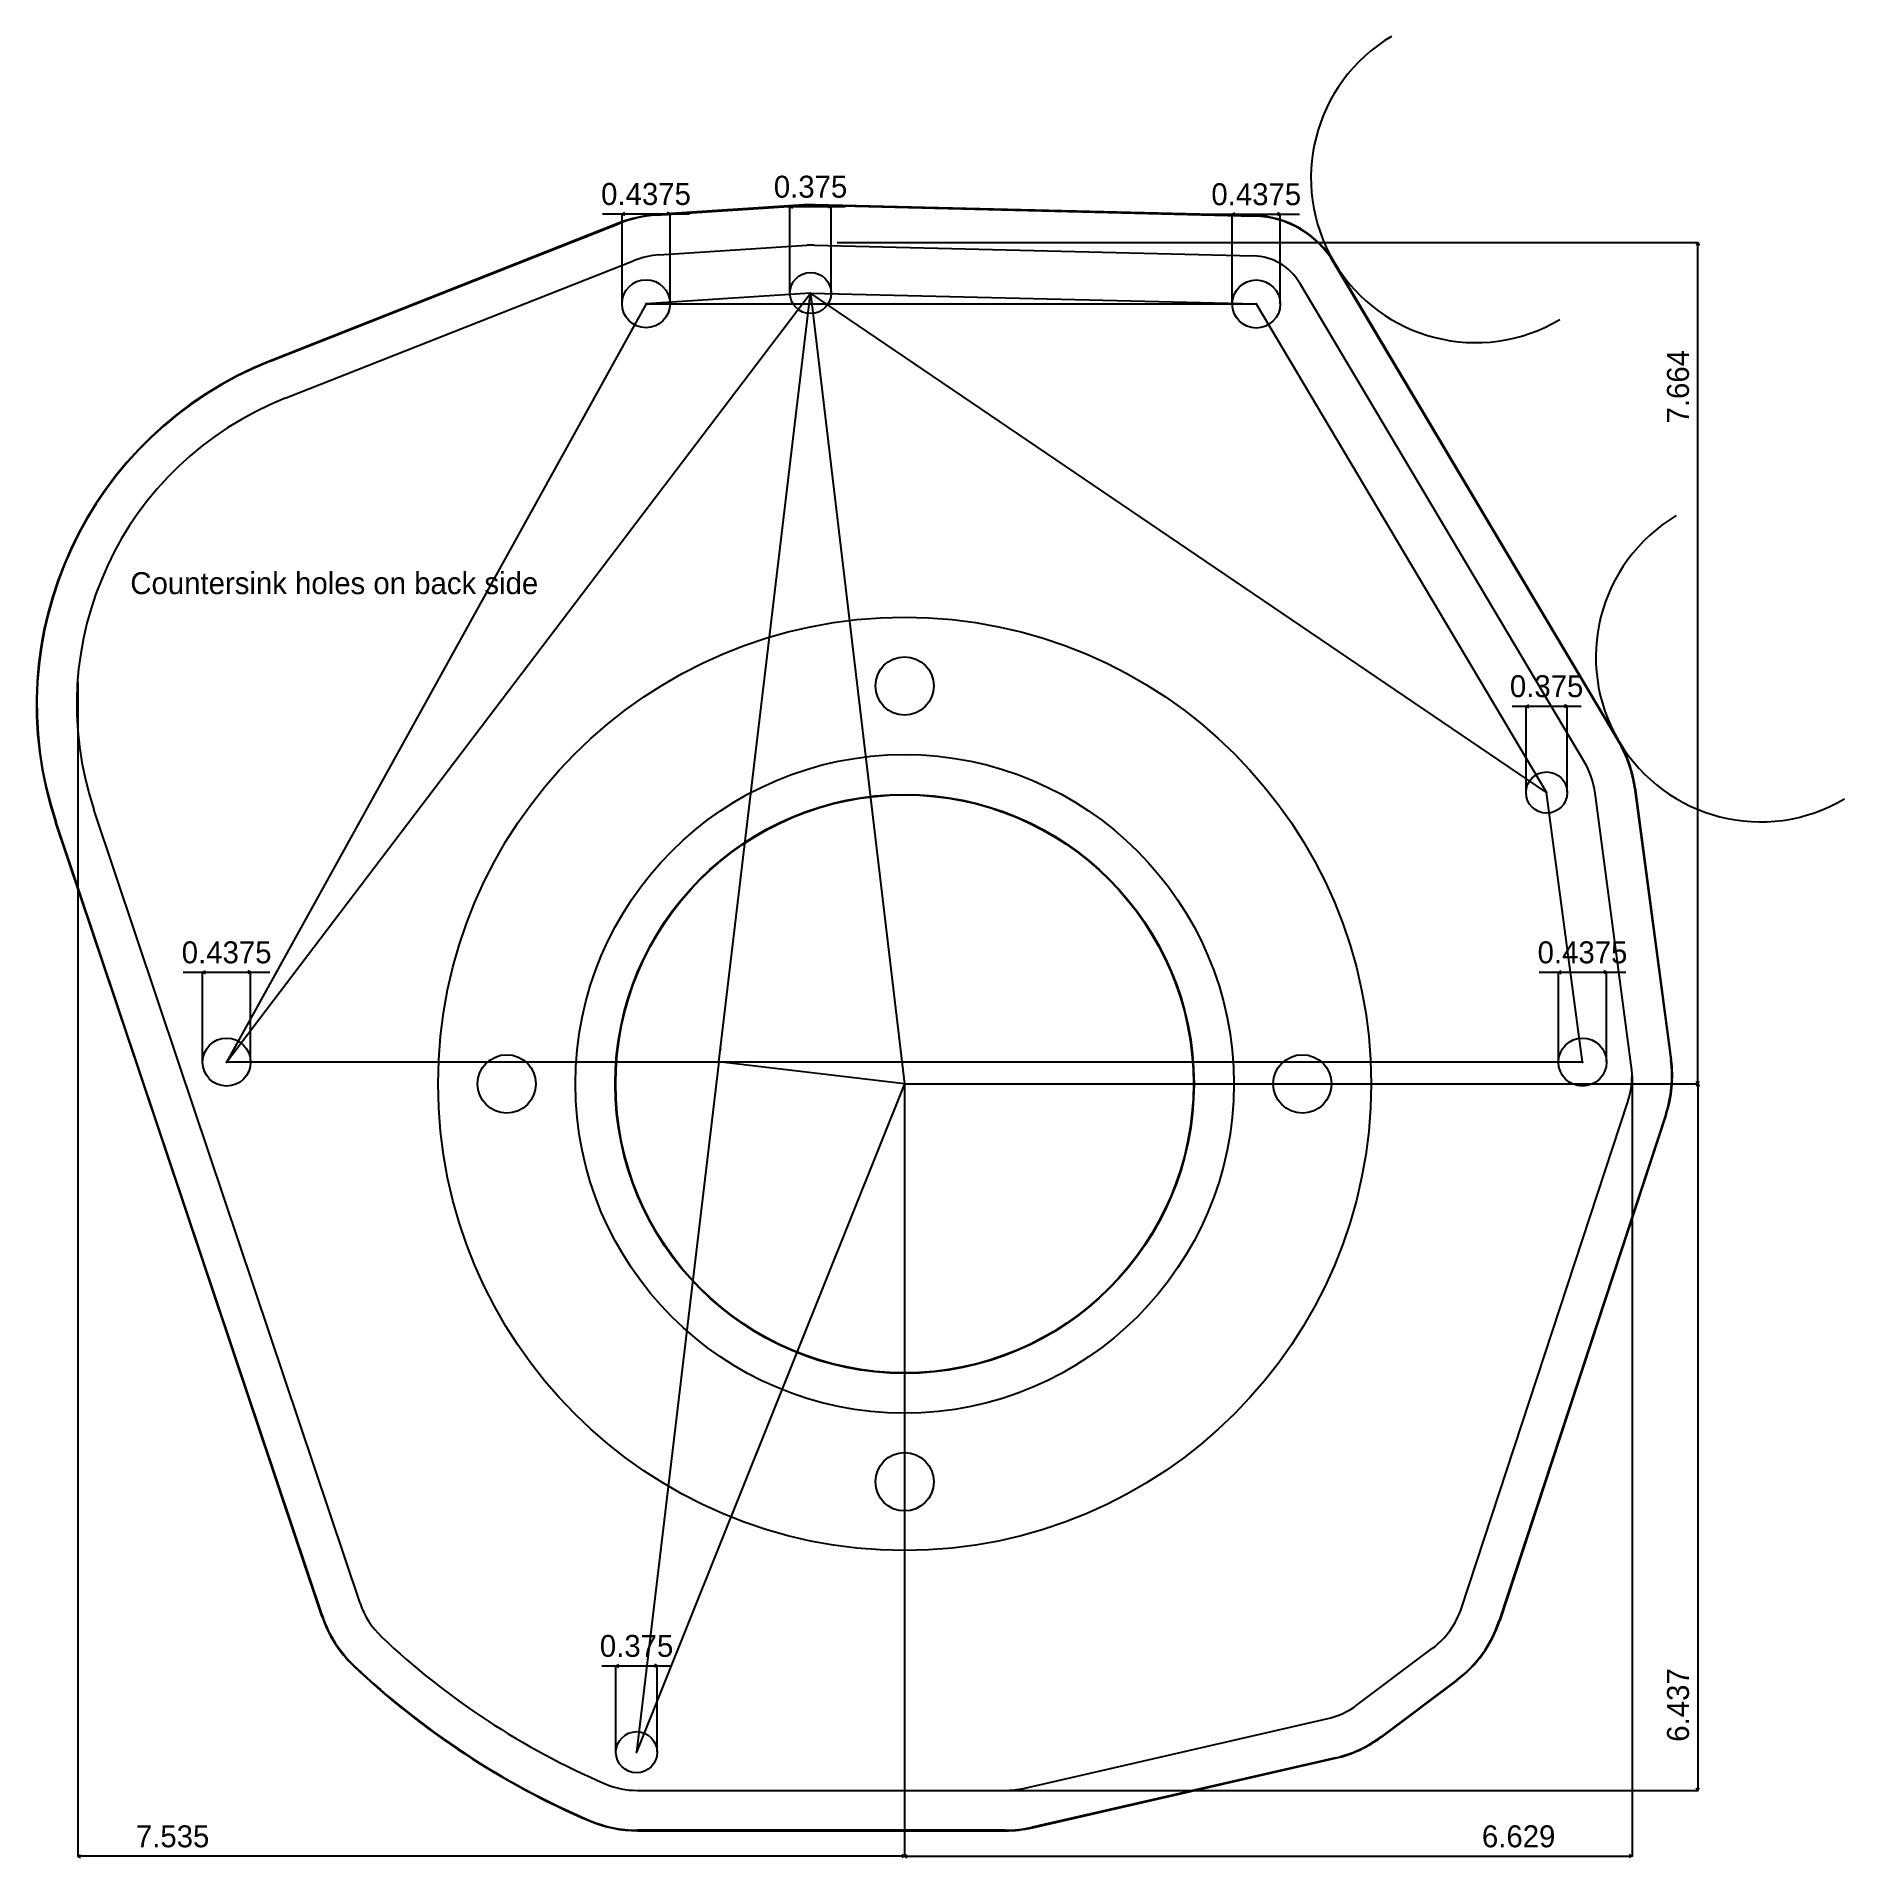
# Model space of a CAD drawing. Extents: x -7.9 to 8.6, y -7 to 9.5.
import ezdxf
from ezdxf.enums import TextEntityAlignment as Align

# ---------------------------------------------------------------- set-up
doc = ezdxf.new("R2010")
doc.units = 0

msp = doc.modelspace()

# ---------------------------------------------------------------- linework, layer by layer
at = {"layer": 'CAM', "color": 7, "linetype": 'CONTINUOUS'}
for p, q in [((-0.914284, 8.006212), (-2.262697, 7.918493)), ((-2.262697, 7.918493), (-0.914284, 8.006212)), ((-2.262372, 7.913503), (-0.913959, 8.001223)), ((-0.814413, 8.003234), (3.189569, 7.904854)), ((3.189692, 7.909852), (-0.814291, 8.008232)), ((-0.814291, 8.008232), (3.189692, 7.909852)), ((-2.600645, 7.842726), (-5.78054, 6.586856)), ((-5.78054, 6.586856), (-2.600645, 7.842726)), ((-5.778703, 6.582205), (-2.598808, 7.838076)), ((3.90974, 7.483405), (6.50531, 3.117971)), ((6.509608, 3.120526), (3.914038, 7.48596)), ((3.914038, 7.48596), (6.509608, 3.120526)), ((6.65185, 2.696138), (6.981561, 0.218002)), ((6.986517, 0.218662), (6.656806, 2.696797)), ((6.656806, 2.696797), (6.986517, 0.218662)), ((-7.736189, 2.383729), (-6.963797, 0.081343)), ((-6.963797, 0.081343), (-7.736189, 2.383729)), ((-6.959057, 0.082933), (-7.731448, 2.385319)), ((-6.963797, 0.081343), (-5.30997, -4.848474)), ((-5.30997, -4.848474), (-6.963797, 0.081343)), ((-5.305229, -4.846884), (-6.959057, 0.082933)), ((6.935562, -0.276375), (5.418064, -4.889195)), ((5.422813, -4.890757), (6.940312, -0.277938)), ((6.940312, -0.277938), (5.422813, -4.890757)), ((5.02878, -5.43154), (4.344926, -5.944431)), ((4.347926, -5.948431), (5.03178, -5.43554)), ((5.03178, -5.43554), (4.347926, -5.948431)), ((3.925595, -6.138897), (1.163449, -6.770987)), ((1.164565, -6.775861), (3.926711, -6.143771)), ((3.926711, -6.143771), (1.164565, -6.775861)), ((0.91528, -6.79902), (-2.432634, -6.79902)), ((-2.432634, -6.80402), (0.91528, -6.80402)), ((0.91528, -6.80402), (-2.432634, -6.80402))]:
    msp.add_line(p, q, dxfattribs=at)
for radius in [2.6375, 2.6325, 2.6325]:
    msp.add_circle((0, 0, -0.625), radius, dxfattribs=at)
for centre, radius, start, end in [((5.203354, 8.252553), 1.5, 120.734581, 210.734581), ((-0.84174, 6.891069), 1.1175, 88.592497, 93.722057), ((-0.84174, 6.891069), 1.1175, 88.592497, 93.722057), ((-0.84174, 6.891069), 1.1125, 88.592497, 93.722057), ((-2.190153, 6.80335), 1.1175, 93.722057, 111.551083), ((-2.190153, 6.80335), 1.1175, 93.722057, 111.551083), ((-2.190153, 6.80335), 1.1125, 93.722057, 111.551083), ((3.168383, 7.042614), 0.8625, 30.734581, 88.592497), ((3.168383, 7.042614), 0.8675, 30.734581, 88.592497), ((3.168383, 7.042614), 0.8675, 30.734581, 88.592497), ((5.203354, 8.252553), 1.5, 210.734581, 300.734581), ((-4.543554, 3.454776), 3.3675, 111.551083, 198.545284), ((-4.543554, 3.454776), 3.3675, 111.551083, 198.545284), ((-4.543554, 3.454776), 3.3625, 111.551083, 198.545284), ((7.798924, 3.887119), 1.5, 120.734581, 210.734581), ((5.549067, 2.549414), 1.1125, 7.578583, 30.734581), ((5.549067, 2.549414), 1.1175, 7.578583, 30.734581), ((5.549067, 2.549414), 1.1175, 7.578583, 30.734581), ((7.798924, 3.887119), 1.5, 210.734581, 300.734581), ((5.878778, 0.071279), 1.1125, 341.790128, 367.578583), ((5.878778, 0.071279), 1.1175, 341.790128, 367.578583), ((5.878778, 0.071279), 1.1175, 341.790128, 367.578583), ((-4.250499, -4.493049), 1.1175, 198.545284, 226.589005), ((-4.250499, -4.493049), 1.1175, 198.545284, 226.589005), ((-4.250499, -4.493049), 1.1125, 198.545284, 226.589005), ((4.36128, -4.54154), 1.1125, 306.869898, 341.790128), ((4.36128, -4.54154), 1.1175, 306.869898, 341.790128), ((4.36128, -4.54154), 1.1175, 306.869898, 341.790128), ((0, 0), 7.3025, 226.589005, 246.839263), ((0, 0), 7.3025, 226.589005, 246.839263), ((0, 0), 7.2975, 226.589005, 246.839263), ((3.677426, -5.054431), 1.1125, 282.889632, 306.869898), ((3.677426, -5.054431), 1.1175, 282.889632, 306.869898), ((3.677426, -5.054431), 1.1175, 282.889632, 306.869898), ((-2.432634, -5.68652), 1.1175, 246.839263, 270), ((-2.432634, -5.68652), 1.1175, 246.839263, 270), ((-2.432634, -5.68652), 1.1125, 246.839263, 270), ((0.91528, -5.68652), 1.1125, 270, 282.889632), ((0.91528, -5.68652), 1.1175, 270, 282.889632), ((0.91528, -5.68652), 1.1175, 270, 282.889632)]:
    msp.add_arc(centre, radius, start, end, dxfattribs=at)
at = {"layer": 'Default', "color": 7, "linetype": 'CONTINUOUS'}
for p, q in [((-2.23884, 7.551768), (-0.890427, 7.639487)), ((-0.823318, 7.640843), (3.180665, 7.542463)), ((-5.645546, 6.245048), (-2.465651, 7.500918)), ((3.598155, 7.298145), (6.193725, 2.932711)), ((-6.61538, 0.198227), (-7.387772, 2.500614)), ((6.622227, 0.170194), (6.292516, 2.648329)), ((-4.961553, -4.731589), (-6.61538, 0.198227)), ((5.073718, -4.775914), (6.591217, -0.163095)), ((4.127426, -5.654431), (4.81128, -5.14154)), ((1.082585, -6.417622), (3.844731, -5.785532)), ((-2.432634, -6.43652), (0.91528, -6.43652))]:
    msp.add_line(p, q, dxfattribs=at)
at = {"layer": 'Default', "color": 9, "linetype": 'CONTINUOUS'}
for centre, radius in [((-2.356233, 7.106631), 0.21875), ((-0.856903, 7.204168), 0.1875), ((3.204372, 7.104381), 0.21875), ((0, 0, -0.125), 4.251), ((0, 3.625), 0.265625), ((0, 0, -0.625), 3), ((5.850394, 2.654092), 0.1875), ((-6.17788, 0.198227), 0.21875), ((6.177141, 0.198233), 0.21875), ((-3.625, 0), 0.265625), ((3.625, 0), 0.265625), ((0, -3.625), 0.265625), ((-2.442209, -6.088634), 0.1875)]:
    msp.add_circle(centre, radius, dxfattribs=at)
at = {"layer": 'Default', "color": 7, "linetype": 'CONTINUOUS'}
for centre, radius, start, end in [((-0.84174, 6.891069), 0.75, 88.592497, 93.722057), ((-2.190153, 6.80335), 0.75, 93.722057, 111.551083), ((3.168383, 7.042614), 0.5, 30.734581, 88.592497), ((-4.543554, 3.454776), 3, 111.551083, 198.545284), ((5.549067, 2.549414), 0.75, 7.578583, 30.734581), ((5.878778, 0.071279), 0.75, 341.790128, 367.578583), ((-4.250499, -4.493049), 0.75, 198.545284, 226.589005), ((4.36128, -4.54154), 0.75, 306.869898, 341.790128), ((0, 0), 6.935, 226.589005, 246.839263), ((3.677426, -5.054431), 0.75, 282.889632, 306.869898), ((-2.432634, -5.68652), 0.75, 246.839263, 270), ((0.91528, -5.68652), 0.75, 270, 282.889632)]:
    msp.add_arc(centre, radius, start, end, dxfattribs=at)
at = {"layer": 'DIM', "color": 7, "linetype": 'CONTINUOUS'}
for p, q in [((-1.171983, 7.991668), (-0.541823, 7.991668)), ((-1.044403, 7.991668), (-1.019403, 8.004168)), ((-1.044403, 7.206708), (-1.044403, 7.995478)), ((-1.044403, 7.991668), (-1.019403, 7.979168)), ((-0.669403, 7.991668), (-0.694403, 8.004168)), ((-0.669403, 7.991668), (-0.694403, 7.979168)), ((-0.669403, 7.206708), (-0.669403, 7.995478)), ((-2.751314, 7.925381), (-1.961154, 7.925381)), ((-2.574984, 7.925381), (-2.549984, 7.937881)), ((-2.574984, 7.109171), (-2.574984, 7.929191)), ((-2.574984, 7.925381), (-2.549984, 7.912881)), ((-2.137484, 7.925381), (-2.162484, 7.937881)), ((-2.137484, 7.925381), (-2.162484, 7.912881)), ((-2.137484, 7.109171), (-2.137484, 7.929191)), ((2.809292, 7.92313), (3.599452, 7.92313)), ((2.985622, 7.92313), (3.010622, 7.93563)), ((2.985622, 7.10692), (2.985622, 7.92694)), ((2.985622, 7.92313), (3.010622, 7.91063)), ((3.423122, 7.92313), (3.398122, 7.93563)), ((3.423122, 7.92313), (3.398122, 7.91063)), ((3.423122, 7.10692), (3.423122, 7.92694)), ((-0.614932, 7.663767), (7.23244, 7.663767)), ((7.22863, 7.663767), (7.21613, 7.638767)), ((7.22863, 0), (7.22863, 7.663767)), ((7.22863, 7.663767), (7.24113, 7.638767)), ((-6.17788, 0.198227), (-0.856903, 7.204168)), ((-0.856903, 7.204168), (-2.356233, 7.106631)), ((-1.69201, 0.20179), (-0.856903, 7.204168)), ((-0.856903, 7.204168), (0, 0)), ((5.850394, 2.654092), (-0.856903, 7.204168)), ((-0.856903, 7.204168), (3.204372, 7.104381)), ((-2.356233, 7.106631), (-6.17788, 0.198227)), ((-2.356233, 7.106631), (3.204372, 7.104381)), ((3.204372, 7.104381), (5.850394, 2.654092)), ((-7.534853, 3.658113), (-7.534853, -7.039477)), ((5.535314, 3.441592), (6.165474, 3.441592)), ((5.662894, 3.441592), (5.687894, 3.454092)), ((5.662894, 2.656632), (5.662894, 3.445402)), ((5.662894, 3.441592), (5.687894, 3.429092)), ((6.037894, 3.441592), (6.012894, 3.454092)), ((6.037894, 3.441592), (6.012894, 3.429092)), ((6.037894, 2.656632), (6.037894, 3.445402)), ((6.177141, 0.198233), (5.850394, 2.654092)), ((-6.57296, 1.016977), (-5.7828, 1.016977)), ((-6.39663, 1.016977), (-6.37163, 1.029477)), ((-6.39663, 0.200767), (-6.39663, 1.020787)), ((-6.39663, 1.016977), (-6.37163, 1.004477)), ((-5.95913, 1.016977), (-5.98413, 1.029477)), ((-5.95913, 1.016977), (-5.98413, 1.004477)), ((-5.95913, 0.200767), (-5.95913, 1.020787)), ((5.782061, 1.016983), (6.572221, 1.016983)), ((5.958391, 1.016983), (5.983391, 1.029483)), ((5.958391, 0.200773), (5.958391, 1.020793)), ((5.958391, 1.016983), (5.983391, 1.004483)), ((6.395891, 1.016983), (6.370891, 1.029483)), ((6.395891, 1.016983), (6.370891, 1.004483)), ((6.395891, 0.200773), (6.395891, 1.020793)), ((6.177141, 0.198233), (-6.17788, 0.198227)), ((-1.69201, 0.20179), (-2.442209, -6.088634)), ((0, 0), (-1.69201, 0.20179)), ((0, 0), (-2.442145, -6.088475)), ((0.00254, 0), (7.23244, 0)), ((0.00254, 0), (7.23244, 0)), ((6.628778, 0.068739), (6.628778, -7.039477)), ((7.22863, 0), (7.21613, 0.025)), ((7.22863, 0), (7.21613, -0.025)), ((7.22863, 0), (7.24113, 0.025)), ((7.22863, 0), (7.22863, -6.436521)), ((7.22863, 0), (7.24113, -0.025)), ((0, -0.00254), (0, -7.039477)), ((0, -0.00254), (0, -7.039477)), ((-2.757289, -5.301133), (-2.127129, -5.301133)), ((-2.629709, -5.301133), (-2.604709, -5.288633)), ((-2.629709, -6.086093), (-2.629709, -5.297323)), ((-2.629709, -5.301133), (-2.604709, -5.313633)), ((-2.254709, -5.301133), (-2.279709, -5.288633)), ((-2.254709, -5.301133), (-2.279709, -5.313633)), ((-2.254709, -6.086093), (-2.254709, -5.297323)), ((-2.442145, -6.088475), (-2.442209, -6.088634)), ((-2.430094, -6.436521), (7.23244, -6.436521)), ((7.22863, -6.436521), (7.21613, -6.411521)), ((7.22863, -6.436521), (7.24113, -6.411521)), ((-7.534853, -7.035667), (-7.509853, -7.023167)), ((0, -7.035667), (-7.534853, -7.035667)), ((-7.534853, -7.035667), (-7.509853, -7.048167)), ((0, -7.035667), (-0.025, -7.023167)), ((0, -7.035667), (-0.025, -7.048167)), ((0, -7.035667), (0.025, -7.023167)), ((0, -7.035667), (6.628778, -7.035667)), ((0, -7.035667), (0.025, -7.048167)), ((6.628778, -7.035667), (6.603778, -7.023167)), ((6.628778, -7.035667), (6.603778, -7.048167))]:
    msp.add_line(p, q, dxfattribs=at)
at = {"layer": 'DIM', "color": 7}
for p in [(-0.856903, 7.204168), (-2.356233, 7.106631), (3.204372, 7.104381), (5.850394, 2.654092), (-6.17788, 0.198227), (-1.677107, 0.315553), (6.177141, 0.198233), (0, 0), (-2.442209, -6.088634)]:
    msp.add_point(p, dxfattribs=at)

# ---------------------------------------------------------------- texts
for s, p in [('0.4375', (-2.356234, 8.006661)), ('0.375', (-0.856903, 8.072948)), ('0.4375', (3.204372, 8.004411)), ('Countersink holes on back side', (-5.197034, 4.461276)), ('0.375', (5.850394, 3.522872)), ('0.4375', (-6.17788, 1.098257)), ('0.4375', (6.177141, 1.098263)), ('0.375', (-2.442209, -5.219853)), ('7.535', (-6.67018, -6.954387)), ('6.629', (5.59536, -6.954387))]:
    msp.add_text(s, height=0.2, dxfattribs=at).set_placement(p, align=Align.CENTER)
for s, p in [('7.664', (7.14735, 6.350745)), ('6.437', (7.14735, -5.658595))]:
    msp.add_text(s, height=0.2, rotation=90.000003, dxfattribs=at).set_placement(p, align=Align.CENTER)

doc.saveas('drawing.dxf')
